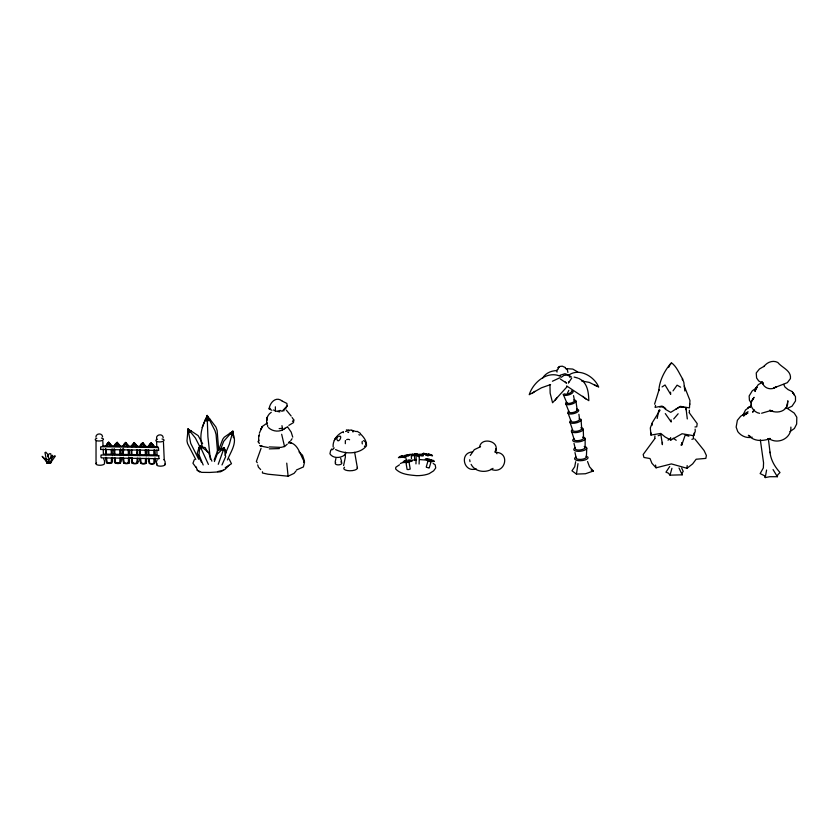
<?xml version="1.0" encoding="UTF-8"?>
<svg xmlns="http://www.w3.org/2000/svg" width="839" height="839" viewBox="0 0 839 839"><rect width="100%" height="100%" fill="white"/><g stroke="black" fill="none" stroke-linecap="round" stroke-linejoin="round"><path stroke-width="1.26" d="M687.298 418.944L685.945 407.681M654.777 438.178L654.934 435.944M583.262 429.495L583.566 438.273M586.388 457.203L586.734 448.435M689.469 412.379L689.364 410.25M165.094 464.638L165.126 461.775L164.14 459.531L164.245 460.045L163.458 442.342M345.416 452.221L345.332 457.307L343.591 465.551M357.445 468.309L354.677 452.357M352.988 432.054L352.82 430.837L351.499 429.998L348.342 430.313M659.276 410.774L659.307 409.799M682.411 379.679L682.443 378.62C679.066 373.208 676.706 366.57 671.399 362.731C664.803 370.093 659.297 380.78 658.856 390.607M415.955 463.894L416.175 457.454M419.091 464.04L419.353 456.311M403.706 456.479L406.16 455.713M585.15 438.944L585.14 447.711M199.64 448.718L199.787 445.824L201.507 446.558L200.007 446.715L199.074 447.795L199.787 445.824L202.063 447.47L201.129 448.55L199.64 448.718L199 447.607L199.934 446.526L205.24 447.638L207.6 452.148M275.36 406.81L275.402 410.974L279.796 411.907M187.852 432.767L188.062 428.949L191.208 431.204L187.852 432.767L188.681 432.054M655.018 438.388L643.177 454.497L643.943 457.475L650.015 458.534L651.913 463.275L656.067 467.816L671.41 463.915L687.015 468.288L687.162 465.54M107.224 444.827L108.483 443.653L108.671 442.163L111.702 445.624M114.912 446.537L116.999 443.779L117.177 442.289L120.218 445.75M123.427 446.663L125.514 443.904L125.693 442.415L128.734 445.876M131.933 446.788L134.03 444.041L134.209 442.541L137.25 446.002M140.449 446.914L142.536 444.167L142.724 442.677L145.755 446.128M148.964 447.051L151.051 444.292L151.23 442.803L154.271 446.264M685.956 409.673L686.019 408.614M577.998 463.631L576.445 474.077L585.444 473.752L593.309 471.046L589.534 466.788L587.541 461.534M689.71 403.748L689.469 407.901L680.398 406.349L670.707 412.358L665.694 409.453L662.097 406.076L655.07 407.387L655.574 405.31M689.7 404.681L689.952 400.486L684.288 386.087M52.574 455.294L51.672 458.23M662.443 442.352L662.38 444.66L660.933 434.696L658.154 435.745M285.438 408.971L287.19 405.845L286.865 403.433L282.082 401.021M188.565 431.802L187.737 432.525L186.982 440.853L187.569 443.611L195.77 459.51M430.029 460.642L428.31 460.055M292.108 417.518L293.786 419.951L293.503 422.604L288.836 425.373M790.883 427.093C791.565 438.199 778.309 444.733 769.332 438.818L769.877 438.797C762.368 441.23 754.135 441.681 748.357 435.305L750.066 436.207M222.146 449.557L222.262 448.624L224.003 447.795L224.558 449.253L223.468 448.466L224.003 447.795L224.443 450.186L222.146 449.557L224.003 447.795L223.237 450.333M214.406 461.544L217.112 454.329L222.22 449.368L222.335 448.435L224.642 449.054L226.121 452.001L225.093 455.43M224.443 450.186L224.642 449.054M549.954 384.661L550.143 393.134L552.565 402.762L567.07 386.716M651.955 423.653L650.309 427.963L650.97 435.063L660.817 433.438L665.107 436.972L670.812 440.045L682.065 433.753L693.738 435.714L694.052 433.144M334.352 440.506L335.338 438.262L337.278 437.224M684.834 390.995L683.848 382.385L682.443 378.62L682.464 379.742M335.915 458.43L335.149 462.163M760.333 439.867L763.563 462.834L763.343 467.921L760.144 473.595L764.539 475.765L765.231 477.569L769.793 476.709L777.365 476.709L777.627 475L779.997 472.514C774.817 466.746 770.831 460.171 769.961 452.127L770.087 452.745L768.503 439.993M48.19 461.167L47.907 463.128L50.791 462.866L52.06 457.402M258.758 435.661L258.559 442.489M95.887 437.182C95.74 433.155 102.368 432.683 102.599 436.794M766.594 470.029L765.231 477.569M365.888 444.838L365.479 442.017L363.581 440.601M575.669 461.723L574.725 466.767L571.957 470.794L576.445 474.077M51.127 460.779L50.592 462.908L48.578 462.824M418.661 456.731L418.713 454.874L421.524 455.105M429.379 461.628L429.725 460.16L431.12 460.852M681.667 468.047L683.229 471.403L681.834 473.343L682.18 474.832L670.015 475.157L671.934 468.309M303.624 462.425L304.148 460.055L302.512 455.22L299.02 451.938M258.947 436.207L259.356 434.413M401.923 457.077L402.112 456.269L399.301 456.773M654.577 404.157L659.076 389.642M218.664 449.945L222.786 439.175L224.275 437.192L230.274 433.018L232.057 434.34L229.383 444.093L225.471 453.469M202.251 446.317C199.273 436.857 201.475 427.712 205.67 419.07L202.178 427.512M218.664 449.683L217.133 430.491L215.938 427.082L209.792 418.944L209.53 420.266L207.327 420.874L205.408 420.402L207.16 415.462L209.823 419.196M231.963 434.592L232.854 431.225L230.18 433.26L233.232 434.77L232.854 431.225L230.431 433.836M658.678 410.732L657.189 418.483M283.813 411.005L284.19 409.652M47.708 456.437L49.375 453.5M426.233 467.019L428.058 460.726M429.243 467.931L431.068 461.639M221.989 464.942L225.639 456.657L224.527 449.998L223.31 450.144L218.255 464.303M432.505 461.02L430.417 460.244M432.914 461.649L430.197 461.335M787.664 404.094C785.902 412.211 776.096 413.753 769.709 410.229L772.729 411.152L770.181 410.753L761.623 413.218M105.871 457.601L106.605 462.803A6.03 5.548 18.3 0 0 111.986 462.876L112.594 460.999M114.377 457.727L115.121 462.929A6.03 5.548 18.3 0 0 120.501 463.013L120.973 457.465M122.893 457.853L123.627 463.055A6.03 5.548 18.3 0 0 129.007 463.138L129.479 457.591L132.184 457.706M137.47 460.978L136.82 462.981A4.877 4.478 18.3 0 1 132.625 462.918L132.059 458.209M131.524 457.622L132.143 463.18A6.03 5.548 18.3 0 0 137.523 463.264L138.131 461.387M139.924 458.115L140.658 463.317A6.03 5.548 18.3 0 0 146.038 463.39L146.552 459.069M148.43 458.241L149.174 463.443A6.03 5.548 18.3 0 0 154.554 463.516L155.026 457.979M428.068 455.986L428.383 454.266L427.544 454.14M479.53 447.355C480.873 436.217 500.862 441.262 495.209 451.644L496.237 448.708L495.524 450.763M259.335 433.186L262.324 426.485L267.305 422.919M345.374 440.538L345.322 443.674M48.043 462.688L46.69 462.803L47.225 461.89M405.489 461.712L406.391 461.345L406.642 462.824M106.605 462.803L105.987 457.234M115.121 462.929L114.639 461.031M120.501 463.013L120.617 462.646A6.03 5.548 18.3 0 1 116.894 463.097M123.627 463.055L123.018 457.496M129.007 463.138L129.133 462.771A6.03 5.548 18.3 0 1 127.518 463.264M132.143 463.18L131.66 461.282M137.523 463.264L137.638 462.908A6.03 5.548 18.3 0 1 136.023 463.39M140.658 463.317L140.774 462.95A6.03 5.548 18.3 0 0 142.431 463.485M146.038 463.39L146.154 463.034A6.03 5.548 18.3 0 1 144.539 463.516M568.842 390.313L567.542 392.988M49.302 459.468L51.798 455.703M680.807 444.974L681.782 444.953L685.211 435.063L688.871 436.207M693.738 435.714L695.258 431.267L695.122 429.117M205.408 420.402L207.16 415.462L209.53 420.266M214.176 459.961L217.532 450.868L222.335 448.435M416.06 455.567L416.364 454.759L413.27 454.707M220.489 449.599L223.719 441.293L230.536 433.585M330.755 450.029L329.937 453.815C333.114 459.038 342.406 458.377 345.836 453.626M752.667 399.133L752.048 400.643L754.051 397.298L751.125 402.489L751.188 406.003C752.688 409.642 755.551 412.725 759.61 413.323M292.056 438.713L290.766 440.632M227.432 459.961C230.788 451.644 237.322 443.254 233.085 433.952L233.41 437.759M48.452 460.223L50.917 457.664M157.166 459.94L156.411 461.639L156.652 464.512M199 447.607L197.228 453.28L201.465 462.279M194.365 459.562L192.939 463.264L196.137 467.617M742.851 415.274L745.504 409.998L750.674 406.223L749.772 407.376L751.387 404.555M261.086 448.278L256.356 461.471L257.311 462.74M470.28 455.43L474.329 449.652L480.548 446.705M568.339 382.983L568.999 381.661M105.756 445.897L108.671 442.163L107.528 443.904M114.387 445.656L115.289 443.936M114.272 446.023L117.177 442.289L116.569 443.328M122.788 446.149L125.693 442.415L125.084 443.453M131.419 445.918L134.209 442.541L133.59 443.59M131.304 446.275L134.093 442.908L137.124 446.369M139.809 446.4L140.837 444.313M148.451 446.17L149.982 443.611L151.23 442.803L151.356 443.37M148.325 446.537L151.114 443.16L154.156 446.621M668.568 367.472L670.057 364.661M269.718 407.744L269.109 408.834L271.92 410.302M55.238 456.227L50.571 462.782L50.864 462.341M158.644 455.86L101.11 454.99A3.912 2.895 -65.8 0 0 101.215 457.842L158.749 458.713A3.912 2.192 72.1 0 0 158.644 455.86L158.886 455.441M425.855 454.56L426.254 453.878L426.757 454.371L425.625 454.172M258.989 440.15L258.055 441.66L259.398 443.506M673.025 390.88L677.094 385.164L680.639 387.188M231.449 433.438L232.854 431.225L233.232 434.77M568.601 382.71L571.737 378.095M425.646 454.497L426.076 453.836L426.652 454.339L425.478 454.13M754.093 409.956L752.625 412.222L754.104 410.187M295.999 471.004L294.049 473.364L288.113 476.206L267.903 474.192L262.481 472.997L262.439 471.749M406.663 461.744L405.961 461.754M743.595 416.207L748.021 411.687L740.701 416.228L737.366 420.308L736.149 427.114L737.775 431.634C741.141 436.091 746.679 438.535 752.184 437.161M542.581 378.232C545.298 373.24 551.213 370.649 556.677 370.618M660.052 410.177L651.819 423.38L652.186 425.205M229.005 465.32L225.104 469.305L220.531 471.791L209.823 472.441L201.633 472.367L197.238 470.239L196.295 467.029M554.915 400.549L557.138 397.434M673.707 418.944L678.143 413.774M106.658 444.167L108.546 442.52L111.587 445.981M123.69 444.418L125.577 442.782L128.619 446.233M140.711 444.68L142.724 442.677L145.137 446.054M141.581 444.408L142.106 443.716M150.097 444.544L150.621 443.841M426.181 460.013L428.582 460.936M426.778 459.625L428.844 460.055L428.016 459.982M669.732 466.505L665.956 472.179L668.389 473.144L670.015 475.157M427.838 460.171L428.289 459.604L426.076 458.902M337.729 436.521L336.649 438.923L337.645 440.695M203.185 464.974L199.021 454.832L199.556 448.529L201.045 448.372L201.979 447.292L208.282 452.085L211.889 461.146M287.19 405.845L282.124 411.288L280.111 410.418L277.793 411.152M756.977 387.555L754.838 390.009L758.257 384.619L761.434 382.92M288.333 443.17L289.969 441.419M292.423 421.398L293.786 419.951M757.019 387.45L752.247 390.848L749.143 395.977L749.416 400.213L751.356 403.286M405.08 456.227L404.964 455.357M52.217 457.433L54.839 455.776M670.183 364.493L671.42 363.371M269.151 446.914L280.95 447.386L284.536 446.547L287.2 444.23M187.737 432.525L191.082 430.952L198.151 435.63L202.619 443.632M418.399 455.346L418.713 454.874L417.979 455.22M47.036 461.964L46.984 463.097L49.921 463.023L48.83 460.223L46.69 459.09M409.296 460.915L408.247 461.051L410.019 459.95M414.854 454.067L416.752 454.937L415.473 454.895M414.067 454.906L415.179 454.654M557.935 367.964L559.823 366.454L562.308 366.171L565.455 367.587M406.024 455.913L405.027 456.059L408.257 454.916M687.015 468.288L692.636 463.894L696.139 459.237L705.84 458.398L706.386 455.451L704.057 450.491L694.828 438.986M48.389 462.729L47.875 463.128L42.401 456.804M408.268 461.492L410.816 460.779M532.02 393.512L534.852 391.362M271.259 412.306C267.096 414.906 265.753 420.266 267.117 424.775M552.408 381.252L559.97 377.707M561.291 377.288L563.976 375.358L567.5 375.064L570.499 376.522M789.971 431.645L794.397 428.477L796.662 424.041L796.809 417.235L794.229 413.082L787.192 408.341M287.756 426.684L284.222 428.792L285.05 428.31C280.289 432.358 273 431.886 268.501 427.67M662.076 386.915L665.033 384.986L670.665 394.361L670.539 392.117M115.803 443.453L117.061 442.646L120.103 446.107M141.351 443.841L142.599 443.034L145.64 446.495M409.138 461.398L408.048 461.838M568.076 375.652C578.606 367.167 594.243 376.208 598.689 387.062L594.285 384.776M667.991 440.15L670.099 438.839M675.741 409.338L679.559 407.03L683.848 407.418M493.028 468.361C486.389 473.343 475.042 472.189 471.13 464.366M343.329 431.676C337.414 434.214 332.517 440.339 333.146 446.988M421.944 454.413L419.018 455.053L420.255 455.126M422.405 455.315L421.042 454.895M751.251 406.066L747.948 407.754L750.014 406.695M225.23 467.743L231.48 463.715L229.099 458.933M560.106 375.243L564.972 373.712L569.723 375.432M408.373 461.555L408.645 461.681M409.243 462.016L406.024 462.52M45.505 458.943L46.743 462.646L47.435 462.31M403.433 461.607L405.698 461.062L404.199 460.852M403.423 462.079L402.846 462.572L404.629 462.53M774.376 387.691L776.127 386.905C771.502 390.628 763.742 388.541 762.441 382.511L763.406 384.304L761.843 381.682L763.301 383.444M399.532 464.775L395.809 467.271L395.63 468.938C400.759 474.486 409.422 474.958 416.532 475.65A15.029 5.6 -2.1 0 0 429.19 473.647L433.595 470.868L435.724 467.963L435.21 464.858L433.144 463.432M428.351 454.277L429.799 454.528M400.381 463.506L404.388 461.775M217.5 471.633L223.468 470.207M773.506 388.079L787.349 382.668L790.432 378.609C791.46 370.471 782.053 367.839 777.805 362.479C772.897 359.837 766.867 362.27 763.878 366.622L764.413 366.087L759.431 369.003L756.233 372.977L756.6 377.98L758.697 380.958L762.651 383.129M408.247 461.051L408.981 460.789M402.363 455.818L399.658 456.552M402.238 456.552L401.629 456.762L402.888 456.5L402.08 456.731M430.984 460.538L430.994 459.478M691.892 439.321L693.58 438.755L693.255 436.521M415.137 454.308L414.267 454.214L416.92 454.035M408.562 455.692L409.243 455.472L408.299 455.493M296.482 469.976L303.382 466.956L304.557 461.974C299.911 455.095 298.611 443.474 288.689 442.331L291.594 443.17L289.455 442.541M402.112 456.269L400.853 456.72M472.242 451.948C459.069 452.913 463.831 473.248 476.133 468.791M205.377 420.15L207.306 420.622L209.509 420.024L214.983 430.669L216.074 434.487L217.553 452.179M158.697 450.312A1.898 0.671 46.4 0 1 158.445 450.428L100.837 449.442M550.583 384.566L541.449 387.807L529.231 394.697C532.996 382.542 547.227 370.251 560.494 376.344M416.364 454.759L415.997 455.126M416.448 455.252L415.735 455.147L416.039 454.455L412.998 454.455M404.755 455.556L407.46 454.937M404.461 456.08L405.415 455.829M431.11 461.072L430.732 460.538M402.5 456.468L404.062 455.965L404.408 457.716M403.569 457.035L400.308 457.538M407.754 460.171L408.635 459.961M400.234 457.14L398.431 457.612L399.511 457.559M403.937 457.475L405.667 457.056L406.37 460.233M558.491 368.814L556.886 369.957L557.033 372.107M410.512 461.618L412.138 461.125L411.288 460.852M431.382 460.8L430.669 460.506L433.721 460.768M405.027 456.059L406.202 455.808M403.664 456.877L404.713 456.668M355.925 431.561L357.225 431.372L360.151 433.144M405.457 456.647L408.194 455.913M269.256 448.875L279.418 448.592M405.363 461.523L406.747 461.807M569.503 377.131L571.338 376.816M418.189 454.381L420.549 454.193M346.413 429.883L348.688 430.26L348.898 431.047M411.802 455.556L412.935 455.42M767.591 438.766L770.212 438.451M412.903 454.014L412.148 454.098L412.211 455.818M412.064 454.748L414.98 454.549M694.986 426.978L696.748 426.778L697.199 423.622L689.113 412.578M418.976 456.017L415.064 455.829M412.043 460.139L416.522 459.709M404.041 461.838L406.422 461.335L405.562 461.324M411.666 454.979L412.557 454.895M413.113 455.105L411.823 455.346L413.648 455.608M405.447 460.464L406.38 460.38M406.296 460.905L403.821 461.691M190.233 431.026L191.082 430.952M190.359 431.267L191.208 431.204M279.146 428.614L282.428 428.351L282.449 429.956M659.779 407.051L663.387 406.789L665.757 408.603M409.757 454.277L412.41 454.591L411.613 454.602M410.439 454.885L408.645 455.158M404.052 456.322L404.65 456.29M46.753 462.667L47.592 462.614M419.018 455.053L420.119 455M407.974 461.324L408.908 461.293M416.784 453.951L414.592 453.941M785.231 408.289L787.758 408.226L792.026 406.191L795.498 400.969L795.487 396.627L792.142 391.561L788.041 389.59L784.989 387.052L783.657 384.419M429.39 459.09L426.705 458.776M495.041 452.336C511.287 451.885 505.068 475.482 490.93 469.211M418.651 455.734L415.798 455.514M262.114 446.128L259.733 445.53M420.811 455.955L423.349 455.745L422.688 455.567M103.061 445.845L157.868 446.673M103.365 454.13L156.872 454.927M433.553 461.523L434.413 461.387L432.83 460.8M419.678 459.562L425.258 460.003M770.181 410.753L772.53 410.848M566.807 368.667L572.796 369.076L577.746 371.981M581.532 380.969L589.335 382.406L596.959 386.234M270.504 408.939L269.109 408.834C269.875 402.825 275.643 396.123 281.873 400.79M560.347 379.039L566.231 382.909M411.215 460.401L409.977 460.307M416.668 454.004L417.696 454.109M268.134 447.523L260.258 445.97M425.153 453.647L426.076 453.836L423.265 453.333M418.346 455.189L419.322 455.315M430.921 459.919L433.364 460.401M425.929 455.273L427.869 455.629M230.274 433.018L231.554 433.197M232.057 434.34L233.336 434.518M431.582 454.801L429.526 454.455L429.746 455.231M428.1 454.182L430.889 454.717M423.307 454.077L422.007 453.868L423.59 454.161M429.149 455.199L424.796 454.392M429.757 454.885L428.708 454.707L429.82 454.906M430.082 455.325L432.525 455.745L431.991 455.64M352.191 430.48L355.306 431.267M429.526 454.455L431.854 454.874M423.401 453.375L425.751 453.815M415.945 454.79L416.752 454.937M428.026 454.591L428.865 454.748M425.971 454.214L426.652 454.339M427.061 459.384L425.289 459.164L425.824 459.636M430.417 461.01L428.121 460.328M430.669 460.506L431.697 460.737M42.16 456.343L45.841 459.678M430.48 461.607L428.351 460.968M428.656 467.91L426.527 467.26M427.838 459.793L428.844 460.055M422.478 454.906L419.836 454.633L420.203 455.42M574.117 377.047L577.935 378.106M407.544 455.336L405.698 455.525L406.202 456.196M578.837 378.42L583.032 380.99M565.339 368.394L567.3 369.6L567.909 372.432M358.882 434.717L359.805 435.095M591.117 469.945L593.309 471.046M273.524 409.977L275.402 410.974M431.057 460.013L431.613 460.317M566.64 385.94L588.831 400.685C588.611 393.963 587.961 385.804 582.686 381.032M335.621 449.568C344.85 454.266 359.543 454.591 366.496 445.855C366.926 441.083 363.748 437.077 360.518 433.952M151.051 444.292L153.348 447.114M142.536 444.167L144.832 446.988M134.03 444.041L136.317 446.851M125.514 443.904L127.811 446.726M116.999 443.779L119.295 446.6M108.483 443.653L110.779 446.474M673.203 438.21L676.224 440.276M45.757 452.116L47.519 454.119L48.62 458.314M222.22 449.368L223.31 450.144M197.238 470.239L199.713 472.011M260.667 469.546L258.433 467.176L257.709 464.9M582.727 396.27L585.779 398.965M286.33 410.135L291.185 416.06M188.702 432.693L188.062 428.949L189.593 430.491M565.318 381.965L566.419 383.14M495.43 451.33L496.961 453.763M190.254 431.666L195.393 438.01L200.175 447.365M152.132 443.862L153.652 446.191M109.563 443.223L110.15 443.936M288.029 427.586L291.175 432.106L292.748 437.14M188.062 428.949L190.38 431.917M665.296 413.585L671.158 421.996L671.085 419.846M50.634 453.553L51.399 456.615M773.044 469.567L777.365 476.709M409.201 461.135L408.813 460.58L410.67 460.621M792.142 391.561L794.365 394.959L792.981 392.841M201.423 446.369L202.063 447.47M135.687 444.324L136.631 445.929M103.533 458.608L104.508 460.863L104.476 463.726A4.258 1.584 -2.1 0 1 98.918 465.215A4.258 1.584 -2.1 0 1 96.558 462.992M679.013 468.005L682.18 474.832M198.717 459.279L190.705 443.359L188.586 432.452M201.045 448.372L208.408 464.407M201.129 448.55L199.787 445.824L200.007 446.715M563.525 395.022L566.933 403.087M565.979 404.241L568.894 411.55A4.289 1.605 -14.4 0 0 573.624 412.348A4.289 1.605 -14.4 0 0 576.886 409.348M568.171 413.48L570.898 420.759A4.478 1.668 -12.9 0 0 575.848 421.692A4.478 1.668 -12.9 0 0 579.267 418.661M341.588 461.282L340.644 458.314M570.111 422.709L572.628 429.977A4.656 1.741 -11.3 0 0 577.798 431.057A4.656 1.741 -11.3 0 0 581.385 428.005M571.789 431.938L574.086 439.196A4.835 1.804 -9.6 0 0 579.487 440.444A4.835 1.804 -9.6 0 0 583.231 437.381M281.663 434.277L284.536 446.547M573.981 443.359L575.25 448.414A5.024 1.867 -7.8 0 0 580.882 449.851A5.024 1.867 -7.8 0 0 584.783 446.788M163.206 437.706C162.976 433.281 155.666 434.319 156.589 438.587M574.988 452.546L576.11 457.633A5.202 1.94 -5.9 0 0 581.951 459.279A5.202 1.94 -5.9 0 0 586.021 456.238M431.351 460.359L431.498 461.062M573.53 395.62L574.537 400.811M655.563 465.068L656.067 467.816M469.683 459.762L470.018 461.67M281.956 425.656L282.428 428.351M46.292 459.541L44.981 452.525M409.033 461.995L410.208 469.043L408.467 469.557L407.114 469.473L405.94 462.436M577.19 410.135L575.994 401.367M286.749 463.138L288.113 476.206M578.9 414.277L579.581 419.479M210.348 459.321L207.904 436.72L207.306 420.622M681.604 442.635L681.782 444.953M581.721 428.855L581.102 420.087M96.034 463.6L96.034 441.324M267.631 425.467L267.735 426.747M670.644 437.57L670.812 440.045M414.445 455.567L414.77 460.496M411.288 455.755L411.488 458.713M102.84 441.429L103.071 446.484M103.187 449.012L103.407 454.067M154.754 450.648L154.932 455.535M154.596 449.788L154.775 454.675M154.9 458.335L155.037 462.006M153.747 450.092L153.925 454.927M154.061 458.545L153.841 463.243A4.877 4.478 18.3 0 1 149.646 463.18L149.09 458.461M148.776 450.019L148.954 454.843M148.283 450.553L148.461 455.441M148.597 459.101L148.692 461.544M148.125 449.694L148.304 454.57M146.238 450.522L146.416 455.409M146.08 449.662L146.301 455.766M146.395 458.209L146.521 461.87M145.587 450.249L145.766 455.074M145.241 449.966L145.409 454.79M145.546 458.409L145.336 463.118A4.877 4.478 18.3 0 1 141.13 463.055L140.574 458.335M140.26 449.893L140.438 454.717M139.819 451.644L139.956 455.304M140.082 458.975L140.176 461.419M139.61 449.557L139.83 455.671M137.565 449.526L137.785 455.64M137.879 458.084L138.016 461.744M137.166 452.536L137.25 454.948M136.726 449.84L136.904 454.665M137.03 458.283L137.166 461.901M131.754 449.767L131.933 454.591M131.136 450.658L131.314 455.535M129.216 450.26L129.395 455.147M129.101 450.627L129.279 455.514M129.363 457.947L129.5 461.618M128.828 457.234L128.954 460.852M128.21 449.714L128.43 455.745M128.524 458.157L128.304 462.855A4.877 4.478 18.3 0 1 124.109 462.792L123.543 458.084M123.543 448.708L123.637 451.12M123.239 449.641L123.459 455.671M122.704 448.949L122.924 455.053M122.578 449.305L122.809 455.409M120.659 448.917L120.879 455.021M120.533 449.274L120.764 455.378M120.847 457.821L120.984 461.492M119.694 449.589L119.914 455.619M120.008 458.031L119.788 462.729A4.877 4.478 18.3 0 1 115.593 462.667L115.037 457.947M114.723 449.505L114.901 454.329M114.188 448.813L114.408 454.927M114.073 449.18L114.251 454.067M112.143 448.781L112.363 454.895M112.457 457.339L112.468 461.356M111.178 449.452L111.356 454.277M111.493 457.895L111.272 462.604A4.877 4.478 18.3 0 1 107.077 462.541L106.522 457.821M106.207 449.379L106.385 454.203M105.672 448.687L105.892 454.79M105.557 449.043L105.735 453.93M207.16 415.462L207.327 420.874M156.652 442.237L156.799 447.292M156.872 449.819L157.019 454.874M650.928 432.83L650.97 435.063M100.911 449.568A3.912 2.895 -65.8 0 1 100.806 446.715L158.34 447.575A3.912 2.192 72.1 0 1 158.445 450.428M159.001 458.597A1.898 0.671 46.4 0 1 158.749 458.713M110.486 463.002A6.03 5.548 18.3 0 1 108.378 462.971M125.399 463.233A6.03 5.548 18.3 0 1 123.753 462.698M133.915 463.359A6.03 5.548 18.3 0 1 132.258 462.824M153.055 463.642A6.03 5.548 18.3 0 1 150.947 463.61M101.404 438.063A4.122 1.542 -2.1 0 1 102.652 440.286A4.122 1.542 -2.1 0 1 96.475 440.653A4.122 1.542 -2.1 0 1 96.842 438.325M164.979 464.019A4.258 1.584 -2.1 0 1 160.343 466.169A4.258 1.584 -2.1 0 1 157.176 463.904M162.021 438.975A4.122 1.542 -2.1 0 1 163.269 441.199A4.122 1.542 -2.1 0 1 157.092 441.566A4.122 1.542 -2.1 0 1 157.459 439.237M334.153 447.837A1.647 0.556 -40.1 0 1 333.88 448.351M333.335 448.949A1.647 0.556 -40.1 0 1 331.793 449.777A1.647 0.556 -40.1 0 1 331.825 448.907M340.728 461.89A3.293 1.636 -3.4 0 1 341.2 464.093A3.293 1.636 -3.4 0 1 336.796 464.691A3.293 1.636 -3.4 0 1 335.663 462.572M348.604 432.494A2.748 0.818 1.6 0 1 347.734 432.137M338.82 436.637A2.611 1.311 -61.2 0 1 340.697 437.538A2.611 1.311 -61.2 0 1 338.327 440.832M346.622 439.699A3.02 2.895 -24.9 0 1 349.611 439.751M362.322 443.904A2.884 1.363 74.1 0 1 362.322 441.335M364.975 445.834A2.884 1.363 74.1 0 1 364.42 446.369M343.434 432.651A2.884 0.524 -14.7 0 1 343.508 432.358M345.584 431.466A2.884 0.524 -14.7 0 1 347.031 431.12M357.32 467.417A6.869 2.559 -2.1 0 1 349.779 470.773A6.869 2.559 -2.1 0 1 344.525 467.229M587.531 456.72A6.764 2.517 -4.9 0 1 580.473 460.726A6.764 2.517 -4.9 0 1 575.932 457.035M584.206 446.442A6.544 2.433 -7 0 1 585.475 449.746A6.544 2.433 -7 0 1 576.372 451.183A6.544 2.433 -7 0 1 575.103 447.879M582.717 437.088A6.313 2.349 -8.8 0 1 583.934 440.244A6.313 2.349 -8.8 0 1 575.176 441.88A6.313 2.349 -8.8 0 1 573.96 438.713M580.934 427.754A6.083 2.265 -10.5 0 1 582.098 430.785A6.083 2.265 -10.5 0 1 573.698 432.578A6.083 2.265 -10.5 0 1 572.534 429.537M580.693 419.018A5.852 2.181 -12.2 0 1 574.694 423.202A5.852 2.181 -12.2 0 1 570.824 420.37M576.529 409.17A5.632 2.098 -13.7 0 1 577.61 411.959A5.632 2.098 -13.7 0 1 569.922 413.994A5.632 2.098 -13.7 0 1 568.842 411.194M573.949 399.93A5.401 2.014 -15.2 0 1 574.977 402.594A5.401 2.014 -15.2 0 1 567.646 404.702A5.401 2.014 -15.2 0 1 566.619 402.038M574.254 400.067A4.111 1.531 -15.9 0 1 571.149 403.014A4.111 1.531 -15.9 0 1 566.64 402.342M572.701 391.121A5.17 1.93 -16.7 0 1 568.811 394.875A5.17 1.93 -16.7 0 1 563.168 394.089M571.369 390.806A3.933 1.468 -17.3 0 1 569.366 393.344A3.933 1.468 -17.3 0 1 564.416 393.848M787.842 400.99L787.15 405.73L787.842 400.99M266.792 419.227L266.571 420.8L267.295 417.098L266.792 419.227M756.033 388.384L755.027 391.509L756.432 387.272L756.033 388.384M261.894 427.208L260.793 429.61L262.324 426.485L261.894 427.208M559.718 366.517L558.292 367.776L559.718 366.517M746.196 413.826L743.165 415.127L747.874 413.113L746.196 413.826"/></g></svg>
